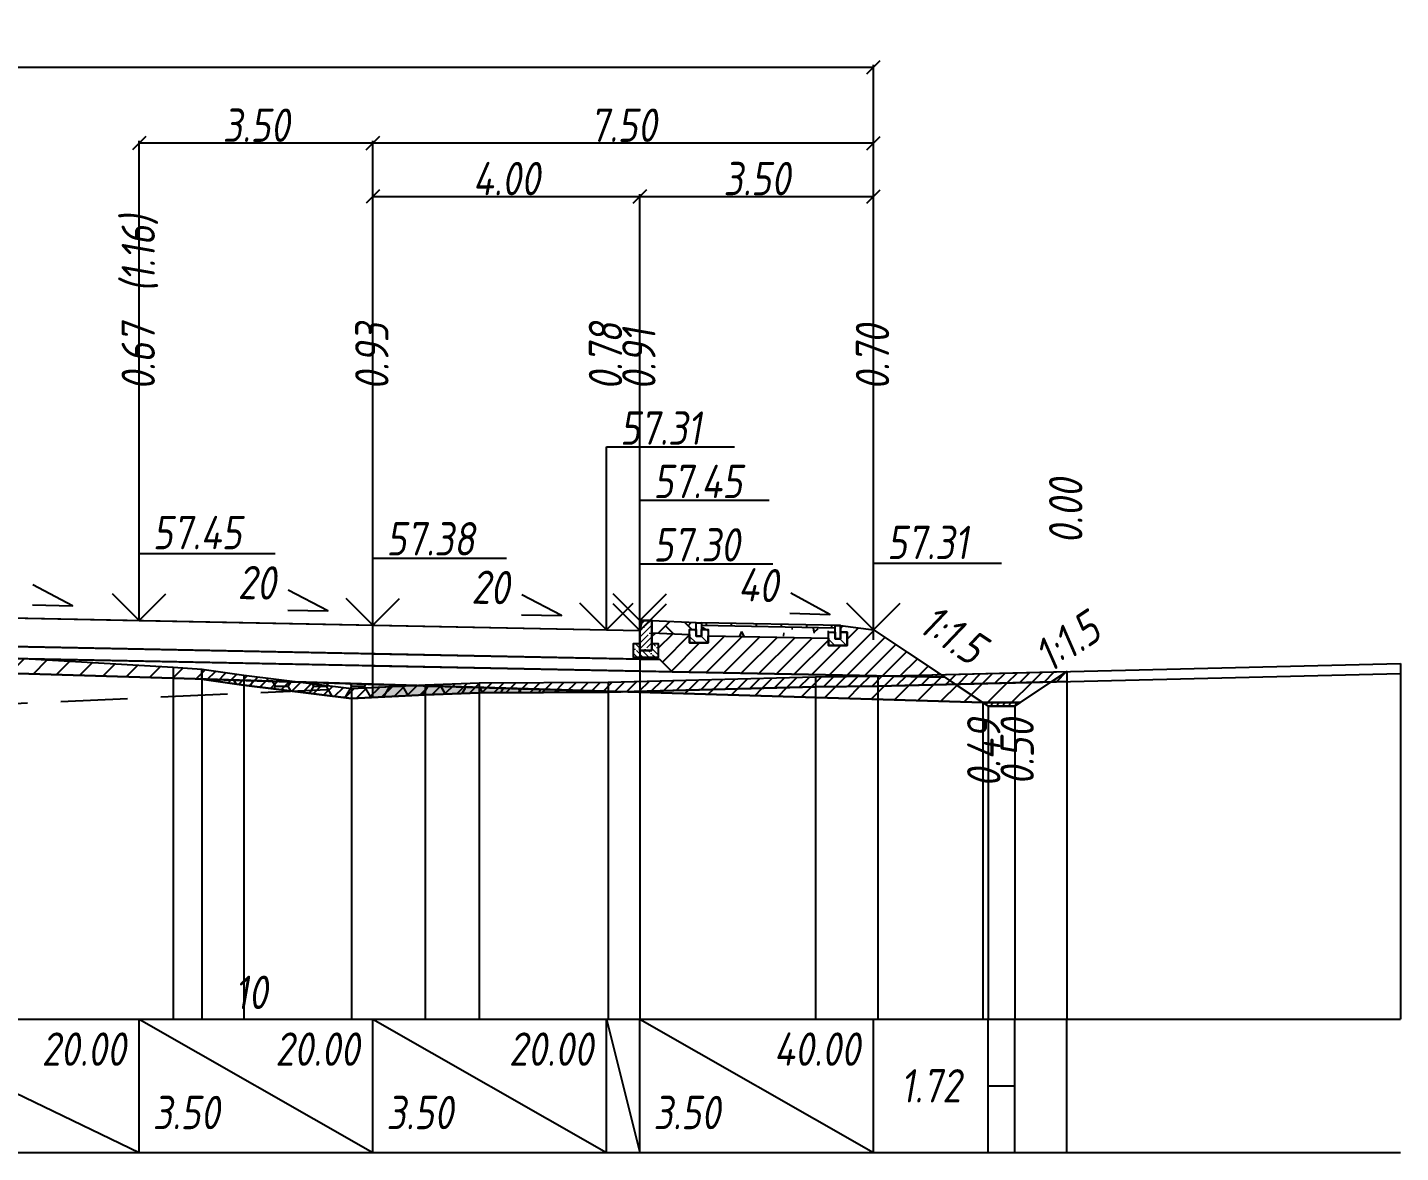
# Model space of a CAD drawing. Extents: x -717 to 1451, y -133302 to 233.
# Drawn here: x 205.7 to 308.6, y -71194 to -71109.7 of the extents above; entities that cross this region are included whole.
import ezdxf
from ezdxf.enums import TextEntityAlignment as Align

# ---------------------------------------------------------------- set-up
doc = ezdxf.new("R2010")
doc.units = 0
doc.linetypes.add('штриховая', pattern=[0.75, 0.5, -0.25])
for name, color, linetype in [('Интерполированный поперечник', 2, 'Continuous'), ('КОД_399', 252, 'Continuous'), ('Код_514', 1, 'Continuous'), ('Контур_0', 7, 'Continuous'), ('Контур_2660', 7, 'Continuous'), ('Контур_2665', 7, 'Continuous'), ('Контур_400', 7, 'Continuous'), ('Контур_508', 7, 'Continuous'), ('Контур_512', 7, 'Continuous'), ('Контур_513', 7, 'Continuous'), ('Красный поперечник', 1, 'Continuous'), ('Объём_2501', 7, 'Continuous'), ('Объём_2650', 7, 'Continuous'), ('Объём_2660', 7, 'Continuous'), ('Объём_2661', 7, 'Continuous'), ('Объём_2662', 7, 'Continuous'), ('Объём_2663', 7, 'Continuous'), ('Объём_2664', 7, 'Continuous'), ('Объём_2665', 7, 'Continuous'), ('Объём_2666', 7, 'Continuous'), ('Объём_2667', 7, 'Continuous'), ('Объём_2668', 7, 'Continuous'), ('Объём_2669', 7, 'Continuous'), ('Объём_2675', 7, 'Continuous'), ('Откосы', 7, 'Continuous'), ('Отметки покрытия', 7, 'Continuous'), ('Рабочие отметки', 7, 'Continuous'), ('Рабочие отметки доп.', 7, 'Continuous'), ('Слои выравнивания', 7, 'Continuous'), ('Таблица', 7, 'Continuous'), ('Уклоны проезжей части', 7, 'Continuous'), ('Черный поперечник', 3, 'Continuous')]:
    doc.layers.add(name, color=color, linetype=linetype)
for name, color, linetype, true_color in [('Контур_2540', 2, 'Continuous', 0xffff00), ('Контур_2562', 3, 'Continuous', 0x00ff00), ('Контур_2570', 7, 'Continuous', 0x80ff00), ('Контур_2736', 4, 'Continuous', 0x00ffff), ('Контур_2737', 4, 'Continuous', 0x00ffff), ('Контур_2738', 4, 'Continuous', 0x00ffff), ('Контур_2739', 4, 'Continuous', 0x00ffff), ('Контур_2741', 4, 'Continuous', 0x00ffff), ('Контур_2742', 4, 'Continuous', 0x00ffff), ('Контур_2743', 4, 'Continuous', 0x00ffff), ('Контур_2744', 7, 'Continuous', 0xa4ffff), ('Контур_2745', 7, 'Continuous', 0xa4ffff), ('Контур_2747', 4, 'Continuous', 0x00ffff), ('Контур_2748', 4, 'Continuous', 0x00ffff), ('Контур_2749', 4, 'Continuous', 0x00ffff), ('Контур_2750', 4, 'Continuous', 0x00ffff), ('Контур_2751', 4, 'Continuous', 0x00ffff), ('Контур_2752', 4, 'Continuous', 0x00ffff), ('Контур_402', 7, 'Continuous', 0xff6464), ('Контур_703', 4, 'Continuous', 0x00ffff), ('Контур_705', 4, 'Continuous', 0x00ffff), ('Контур_707', 4, 'Continuous', 0x00ffff), ('Контур_720', 131, 'Continuous', 0xaaffff), ('Объём_2500', 7, 'Continuous', 0xc0c0c0), ('Объём_2520', 7, 'Continuous', 0x80ffff), ('Объём_2540', 2, 'Continuous', 0xffff00), ('Объём_2562', 3, 'Continuous', 0x00ff00), ('Объём_2563', 7, 'Continuous', 0xff8000), ('Объём_2570', 7, 'Continuous', 0x80ff00), ('Объём_2600', 7, 'Continuous', 0x808000), ('Объём_2620', 2, 'Continuous', 0xffff00), ('Объём_2746', 2, 'Continuous', 0xffff00)]:
    doc.layers.add(name, color=color, linetype=linetype, true_color=true_color)
doc.styles.get("Standard").update_dxf_attribs({"font": 'txt', "height": 2.5})
doc.styles.add('М', font='romand.shx', dxfattribs={"width": 0.8, "oblique": 10, "height": 2.5})
doc.dimstyles.get("Standard").update_dxf_attribs({"dimtxt": 0.18, "dimasz": 0.18, "dimexe": 0.18, "dimexo": 0.0625, "dimgap": 0.09, "dimtad": 0, "dimtih": 1, "dimtoh": 1, "dimdec": 4, "dimzin": 0, "dimdsep": 46, "dimtxsty": 'Standard', "dimcen": 0.09, "dimadec": 0, "dimazin": 0, "dimtfac": 1, "dimtdec": 4, "dimtofl": 0, "dimtmove": 0, "dimatfit": 3, "dimfxl": 1, "dimtolj": 1, "dimtzin": 0, "dimarcsym": 0})

# ---------------------------------------------------------------- blocks, each defined once
blk = doc.blocks.new('_Oblique')
at = {"color": 0, "linetype": 'ByBlock', "lineweight": -2}
blk.add_line((-0.5, -0.5), (0.5, 0.5), dxfattribs=at)
blk = doc.blocks.new('*D3418')
at = {"color": 0, "lineweight": -2, "transparency": 16777216}
for p, q in [((251.61, -71154.88), (251.61, -71122.19)), ((251.61, -71122.37), (269.11, -71122.37)), ((269.11, -71154.83), (269.11, -71122.19))]:
    blk.add_line(p, q, dxfattribs=at)
at = {"layer": 'Defpoints', "color": 0, "transparency": 16777216}
for p in [(269.11, -71122.37), (251.61, -71154.94), (269.11, -71154.89)]:
    blk.add_point(p, dxfattribs=at)
at = {"color": 0, "lineweight": -2, "transparency": 16777216, "rotation": 180}
blk.add_blockref('_Oblique', (251.61, -71122.37), dxfattribs=at)
at = {"color": 0, "lineweight": -2, "transparency": 16777216}
blk.add_blockref('_Oblique', (269.11, -71122.37), dxfattribs=at)
at = {"color": 0, "transparency": 16777216, "insert": (260.36, -71121.03), "char_height": 2.5, "width": 9.5833, "attachment_point": 5, "style": 'М'}
blk.add_mtext('\\A1;3.50', dxfattribs=at)
blk = doc.blocks.new('*D3420')
at = {"color": 0, "lineweight": -2, "transparency": 16777216}
for p, q in [((231.61, -71154.48), (231.61, -71122.19)), ((231.61, -71122.37), (251.61, -71122.37)), ((251.61, -71154.88), (251.61, -71122.19))]:
    blk.add_line(p, q, dxfattribs=at)
at = {"layer": 'Defpoints', "color": 0, "transparency": 16777216}
for p in [(251.61, -71122.37), (231.61, -71154.54), (251.61, -71154.94)]:
    blk.add_point(p, dxfattribs=at)
at = {"color": 0, "lineweight": -2, "transparency": 16777216, "rotation": 180}
blk.add_blockref('_Oblique', (231.61, -71122.37), dxfattribs=at)
at = {"color": 0, "lineweight": -2, "transparency": 16777216}
blk.add_blockref('_Oblique', (251.61, -71122.37), dxfattribs=at)
at = {"color": 0, "transparency": 16777216, "insert": (241.61, -71121.03), "char_height": 2.5, "width": 9.1667, "attachment_point": 5, "style": 'М'}
blk.add_mtext('\\A1;4.00', dxfattribs=at)
blk = doc.blocks.new('*D3422')
at = {"color": 0, "lineweight": -2, "transparency": 16777216}
for p, q in [((214.11, -71154.13), (214.11, -71118.19)), ((231.61, -71118.37), (214.11, -71118.37)), ((231.61, -71154.48), (231.61, -71118.19))]:
    blk.add_line(p, q, dxfattribs=at)
at = {"layer": 'Defpoints', "color": 0, "transparency": 16777216}
for p in [(214.11, -71118.37), (214.11, -71154.19), (231.61, -71154.54)]:
    blk.add_point(p, dxfattribs=at)
at = {"color": 0, "lineweight": -2, "transparency": 16777216, "rotation": 180}
blk.add_blockref('_Oblique', (214.11, -71118.37), dxfattribs=at)
at = {"color": 0, "lineweight": -2, "transparency": 16777216}
blk.add_blockref('_Oblique', (231.61, -71118.37), dxfattribs=at)
at = {"color": 0, "transparency": 16777216, "insert": (222.86, -71117.03), "char_height": 2.5, "width": 9.5833, "attachment_point": 5, "style": 'М'}
blk.add_mtext('\\A1;3.50', dxfattribs=at)
blk = doc.blocks.new('*D3423')
at = {"color": 0, "lineweight": -2, "transparency": 16777216}
for p, q in [((231.61, -71154.48), (231.61, -71118.19)), ((269.11, -71118.37), (231.61, -71118.37)), ((269.11, -71155.58), (269.11, -71118.19))]:
    blk.add_line(p, q, dxfattribs=at)
at = {"layer": 'Defpoints', "color": 0, "transparency": 16777216}
for p in [(231.61, -71118.37), (231.61, -71154.54), (269.11, -71155.64)]:
    blk.add_point(p, dxfattribs=at)
at = {"color": 0, "lineweight": -2, "transparency": 16777216, "rotation": 180}
blk.add_blockref('_Oblique', (231.61, -71118.37), dxfattribs=at)
at = {"color": 0, "lineweight": -2, "transparency": 16777216}
blk.add_blockref('_Oblique', (269.11, -71118.37), dxfattribs=at)
at = {"color": 0, "transparency": 16777216, "insert": (250.36, -71117.03), "char_height": 2.5, "width": 9.5833, "attachment_point": 5, "style": 'М'}
blk.add_mtext('\\A1;7.50', dxfattribs=at)
blk = doc.blocks.new('*D3425')
at = {"color": 0, "lineweight": -2, "transparency": 16777216}
for p, q in [((117.61, -71155.58), (117.61, -71112.51)), ((117.61, -71112.69), (269.11, -71112.69)), ((269.11, -71155.58), (269.11, -71112.51))]:
    blk.add_line(p, q, dxfattribs=at)
at = {"layer": 'Defpoints', "color": 0, "transparency": 16777216}
for p in [(269.11, -71112.69), (117.61, -71155.64), (269.11, -71155.64)]:
    blk.add_point(p, dxfattribs=at)
at = {"color": 0, "lineweight": -2, "transparency": 16777216, "rotation": 180}
blk.add_blockref('_Oblique', (117.61, -71112.69), dxfattribs=at)
at = {"color": 0, "lineweight": -2, "transparency": 16777216}
blk.add_blockref('_Oblique', (269.11, -71112.69), dxfattribs=at)
at = {"color": 0, "transparency": 16777216, "insert": (193.36, -71111.35), "char_height": 2.5, "width": 11.6667, "attachment_point": 5, "style": 'М'}
blk.add_mtext('\\A1;30.30', dxfattribs=at)
blk = doc.blocks.new('БР100.30.18')
at = {"linetype": 'Continuous', "lineweight": 13}
h = blk.add_hatch(dxfattribs=at)
h.set_pattern_fill('ANSI35', scale=5)
h.set_pattern_definition([(45, (-1504.996, -4799.2297), (-0.88388348, 0.88388348), []), (45, (-1504.1121, -4799.2297), (-0.88388348, 0.88388348), [1.5625, -0.3125, 0, -0.3125])])
h.paths.add_polyline_path([(0.3, 3.47), (1.8, 3.47), (1.8, -1.03), (0, -1.03), (0, 1.97)])
h = blk.add_hatch(dxfattribs=at)
h.set_pattern_fill('ANSI35', scale=5, angle=90)
h.set_pattern_definition([(135, (-1504.996, -4800.7297), (-0.88388348, -0.88388348), []), (135, (-1504.996, -4799.8458), (-0.88388348, -0.88388348), [1.5625, -0.3125, 0, -0.3125])])
h.paths.add_polyline_path([(-1, -0.03), (0, -0.03), (0, -1.03), (1.8, -1.03), (1.8, -0.03), (2.8, -0.03), (2.8, -2.03), (-1, -2.03)])
at = {"color": 7, "lineweight": 30}
blk.add_lwpolyline([(1.8, -1.03), (0, -1.03), (0, 1.97), (0.3, 3.47), (1.8, 3.47)], close=True, dxfattribs=at)
at = {"linetype": 'Continuous'}
blk.add_lwpolyline([(0, -0.03), (-1, -0.03), (-1, -2.03), (2.8, -2.03), (2.8, -0.03), (1.8, -0.03)], dxfattribs=at)

msp = doc.modelspace()

# ---------------------------------------------------------------- hatches: boundary and pattern name
at = {"linetype": 'Continuous'}
h = msp.add_hatch(dxfattribs=at)
h.set_pattern_fill('AR-HBONE', color=253, scale=0.3)
h.set_pattern_definition([(45, (-43.465, -76960.1644), (0, 1.69705627), [3.6, -1.2]), (135, (-42.6165, -76959.3159), (1e-16, 1.69705627), [3.6, -1.2])])
h.paths.add_polyline_path([(256.228, -71154.315), (256.228, -71155.315), (256.228, -71155.315)])
h.paths.add_polyline_path([(252.507, -71154.166), (255.828, -71154.315), (255.828, -71154.815), (255.328, -71154.815), (255.328, -71155.193), (252.507, -71155.067)])
at = {"linetype": 'Continuous', "lineweight": 13}
h = msp.add_hatch(dxfattribs=at)
h.set_pattern_fill('ANSI35', scale=5, angle=90)
h.set_pattern_definition([(135, (-1611.8558, -5426.6869), (-0.883883476, -0.883883476), []), (135, (-1611.8558, -5425.803), (-0.883883476, -0.883883476), [1.5625, -0.3125, 0, -0.3125])])
h.paths.add_polyline_path([(255.328, -71154.815), (255.828, -71154.815), (255.828, -71155.315), (256.228, -71155.315), (256.228, -71154.815), (256.728, -71154.815), (256.728, -71155.815), (255.328, -71155.815)])
at = {"linetype": 'Continuous'}
h = msp.add_hatch(dxfattribs=at)
h.set_pattern_fill('ANSI31', color=256, scale=15, angle=45, style=0)
h.set_pattern_definition([(90, (-1655.9013, -76107.9459), (-1.875, 3e-16), [])])
h.paths.add_polyline_path([(266.223, -71154.521), (256.228, -71154.315), (256.228, -71154.515), (266.223, -71154.713)])
at = {"linetype": 'Continuous', "lineweight": 13}
h = msp.add_hatch(dxfattribs=at)
h.set_pattern_fill('ANSI35', scale=5, angle=90)
h.set_pattern_definition([(135, (-1601.4603, -5426.893), (-0.883883476, -0.883883476), []), (135, (-1601.4603, -5426.0091), (-0.883883476, -0.883883476), [1.5625, -0.3125, 0, -0.3125])])
h.paths.add_polyline_path([(265.723, -71155.021), (266.223, -71155.021), (266.223, -71155.521), (266.623, -71155.521), (266.623, -71155.021), (267.123, -71155.021), (267.123, -71156.021), (265.723, -71156.021)])
at = {"layer": 'КОД_399'}
h = msp.add_hatch(dxfattribs=at)
h.set_pattern_fill('AR-CONC', scale=0.7, angle=45, style=0)
h.set_pattern_definition([(95, (-1655.9832, -76108.035), (3.860864, 3.2396496), [0.525, -5.775]), (40, (-1655.983, -76108.035), (-4.409945, 3.036377), [0.42, -4.62]), (145.45144, (-1655.6615, -76107.765), (-0.549081, 6.2760265), [0.4461813, -4.907995]), (91.1842, (-1656.973, -76107.045), (6.101854, 4.4632964), [0.7875, -8.6625]), (141.63564, (-1656.465, -76106.673), (-0.1953, 9.447982), [0.669272, -7.361996]), (36.18416, (-1656.973, -76107.045), (-0.1953, 9.447982), [0.63, -6.93]), (66, (-1656.2307, -76106.7977), (4.947401, 0.9616773), [0.525, -5.775]), (11, (-1656.2307, -76106.7977), (-2.38496, 4.793659), [0.42, -4.62]), (116.45144, (-1655.8184, -76106.7175), (2.562441, 5.7553363), [0.4461813, -4.907995]), (82.5, (-1655.9832, -76108.0351), (-1.5875523, 1.7079287), [0, -4.564, 0, -4.69, 0, -4.6375]), (52.5, (-1655.9832, -76108.035), (-0.6501106, 3.2543661), [0, -2.674, 0, -4.459, 0, -1.7675]), (12.5, (-1657.087, -76109.139), (2.7539272, 2.5306453), [0, -1.75, 0, -5.46, 0, -7.245]), (2.5, (-1657.582, -76109.634), (2.3911299, 3.3821186), [0, -2.275, 0, -3.626, 0, -5.145])])
h.paths.add_polyline_path([(265.723, -71155.021), (266.223, -71155.021), (266.223, -71154.713), (256.228, -71154.515), (256.228, -71154.815), (256.728, -71154.815), (256.728, -71155.275), (265.723, -71155.453)])
at = {"layer": 'Объём_2563'}
h = msp.add_hatch(dxfattribs=at)
h.set_pattern_fill('ANSI31', color=256, scale=0.3)
h.paths.add_polyline_path([(117.607, -71155.58), (135.107, -71154.88), (135.107, -71157.03), (133.607, -71157.06), (132.688, -71157.978), (113.431, -71158.364)])
h.paths.add_polyline_path([(254.025, -71157.978), (253.107, -71157.06), (251.607, -71157.03), (251.607, -71156.881), (253.005, -71156.881), (253.006, -71155.881), (252.506, -71155.881), (252.507, -71155.067), (255.328, -71155.193), (255.328, -71155.815), (256.728, -71155.815), (256.728, -71155.276), (265.723, -71155.455), (265.723, -71156.021), (267.123, -71156.021), (267.123, -71155.021), (266.623, -71155.021), (266.623, -71154.521), (269.107, -71154.83), (274.442, -71158.387)])
at = {"layer": 'Объём_2570'}
h = msp.add_hatch(dxfattribs=at)
h.set_pattern_fill('ANSI31', color=256, scale=0.2)
h.paths.add_polyline_path([(131.795, -71159.447), (116.701, -71162.999), (111.495, -71164.563), (110.821, -71164.561), (105.847, -71164.734), (105, -71164.735), (105, -71163.985), (105.847, -71163.984), (110.821, -71163.811), (111.495, -71163.813), (116.701, -71162.249), (131.795, -71158.697)])
h.paths.add_polyline_path([(283.581, -71158.711), (269.416, -71159.053), (264.77, -71159.111), (249.224, -71159.498), (239.571, -71159.558), (235.516, -71159.7), (230.014, -71159.978), (221.933, -71158.975), (218.783, -71158.538), (218.783, -71157.788), (221.933, -71158.225), (230.014, -71159.228), (235.516, -71158.95), (239.571, -71158.808), (249.224, -71158.748), (264.77, -71158.361), (269.416, -71158.303), (283.581, -71157.961)])
at = {"layer": 'Объём_2600'}
h = msp.add_hatch(dxfattribs=at)
h.set_pattern_fill('ANSI31', color=6, scale=0.4)
h.paths.add_polyline_path([(134.032, -71158.475), (150.402, -71156.666), (150.402, -71159.054), (130.989, -71159.636), (131.795, -71159.447), (131.795, -71158.697)])
h.paths.add_polyline_path([(218.783, -71158.528), (193.357, -71157.765), (193.357, -71156.427), (196.85, -71156.483), (216.649, -71157.631), (218.783, -71157.788)])
h.paths.add_polyline_path([(277.286, -71160.283), (250.266, -71159.472), (264.77, -71159.111), (269.416, -71159.053), (282.414, -71158.739), (280.097, -71160.283)])
h = msp.add_hatch(dxfattribs=at)
h.set_pattern_fill('HONEY', color=5, scale=0.3)
h.paths.add_polyline_path([(116.701, -71162.999), (111.495, -71164.563), (110.821, -71164.561), (105.847, -71164.734), (105, -71164.735), (105, -71163.985), (110.605, -71160.248), (130.989, -71159.636)])
h.paths.add_polyline_path([(231.607, -71158.913), (250.266, -71159.472), (249.224, -71159.498), (239.571, -71159.558), (235.516, -71159.7), (231.607, -71159.898)])
h = msp.add_hatch(dxfattribs=at)
h.set_pattern_fill('HONEY', color=5, scale=0.3)
h.paths.add_polyline_path([(218.783, -71158.528), (250.266, -71159.472), (249.224, -71159.498), (239.571, -71159.558), (235.516, -71159.7), (230.014, -71159.978), (221.933, -71158.975), (218.783, -71158.538)])
at = {"layer": 'Объём_2620'}
h = msp.add_hatch(dxfattribs=at)
h.set_pattern_fill('ANSI31', color=2, scale=0.1)
h.paths.add_polyline_path([(277.286, -71160.283), (280.097, -71160.283), (279.692, -71160.553), (277.692, -71160.553)])

# ---------------------------------------------------------------- linework, layer by layer
for points in [[(255.828, -71154.315), (252.507, -71154.166), (252.507, -71155.067), (255.328, -71155.193), (255.328, -71154.815), (255.828, -71154.815), (255.828, -71154.315)], [(256.228, -71154.815), (256.728, -71154.815), (256.728, -71155.815), (255.328, -71155.815), (255.328, -71154.815), (255.828, -71154.815), (255.828, -71155.315), (256.228, -71155.315), (256.228, -71154.815)], [(255.828, -71154.315), (256.228, -71154.315), (256.228, -71155.315), (255.828, -71155.315), (255.828, -71154.315)], [(266.623, -71154.521), (256.228, -71154.315)], [(266.223, -71154.713), (256.228, -71154.515)], [(266.623, -71155.021), (267.123, -71155.021), (267.123, -71156.021), (265.723, -71156.021), (265.723, -71155.021), (266.223, -71155.021), (266.223, -71155.521), (266.623, -71155.521), (266.623, -71155.021)], [(266.223, -71154.521), (266.623, -71154.521), (266.623, -71155.521), (266.223, -71155.521), (266.223, -71154.521)]]:
    msp.add_lwpolyline(points)
at = {"color": 2}
msp.add_lwpolyline([(277.286, -71160.283), (280.097, -71160.283), (279.692, -71160.553), (277.692, -71160.553), (277.286, -71160.283)], dxfattribs=at)
at = {"layer": 'Интерполированный поперечник', "linetype": 'штриховая', "ltscale": 10, "flags": 128}
msp.add_lwpolyline([(110.821, -71164.561), (230.014, -71159.228)], dxfattribs=at)
at = {"layer": 'Код_514'}
for p, q in [((193.357, -71184), (214.107, -71194)), ((214.107, -71194), (214.107, -71184)), ((214.107, -71184), (231.607, -71194)), ((231.607, -71194), (231.607, -71184)), ((231.607, -71184), (249.107, -71194)), ((249.107, -71194), (249.107, -71184)), ((249.107, -71184), (251.607, -71194)), ((251.607, -71194), (251.607, -71184)), ((251.607, -71194), (251.607, -71184)), ((251.607, -71184), (269.107, -71194)), ((269.107, -71194), (269.107, -71184)), ((277.692, -71194), (277.692, -71184)), ((279.692, -71194), (279.692, -71184)), ((283.581, -71194), (283.581, -71184)), ((277.692, -71189), (279.692, -71189))]:
    msp.add_line(p, q, dxfattribs=at)
at = {"layer": 'Контур_0', "flags": 128}
for points in [[(249.107, -71156.98), (193.357, -71155.865), (193.357, -71153.715), (251.607, -71154.88), (251.607, -71157.03), (249.107, -71156.98), (249.107, -71156.98)], [(269.107, -71154.83), (274.144, -71158.188), (274.144, -71158.188), (274.144, -71158.188), (274.144, -71158.188), (274.144, -71158.188), (274.144, -71158.188), (274.144, -71158.188), (274.144, -71158.188), (274.144, -71158.188), (274.144, -71158.188), (274.144, -71158.188), (274.144, -71158.188), (274.144, -71158.188), (274.144, -71158.188), (277.692, -71160.553)], [(269.107, -71154.83), (274.144, -71158.188), (274.144, -71158.188), (274.144, -71158.188), (274.144, -71158.188), (274.144, -71158.188), (274.144, -71158.188), (274.144, -71158.188), (274.144, -71158.188), (274.144, -71158.188), (274.144, -71158.188), (274.144, -71158.188), (274.144, -71158.188), (274.144, -71158.188), (274.144, -71158.188), (277.692, -71160.553), (279.692, -71160.553), (283.581, -71157.961), (283.581, -71157.961), (283.581, -71157.961), (283.581, -71157.961), (283.581, -71157.961), (283.581, -71157.961), (283.581, -71157.961), (283.581, -71157.961), (283.581, -71157.961), (283.581, -71157.961), (283.581, -71157.961), (283.581, -71157.961), (283.581, -71157.961)], [(251.607, -71157.93), (193.357, -71156.765), (193.357, -71155.865), (253.107, -71157.06), (254.025, -71157.978), (251.607, -71157.93), (251.607, -71157.93)], [(251.607, -71157.03), (253.107, -71157.06), (254.025, -71157.978), (274.442, -71158.387)]]:
    msp.add_lwpolyline(points, dxfattribs=at)
at = {"layer": 'Контур_2540', "flags": 128}
msp.add_lwpolyline([(193.357, -71157.765), (193.357, -71156.765), (274.442, -71158.387), (277.286, -71160.283), (193.357, -71157.765), (193.357, -71157.765)], dxfattribs=at)
at = {"layer": 'Контур_2562', "flags": 128}
msp.add_lwpolyline([(269.107, -71154.83), (269.107, -71154.83), (269.107, -71154.83), (269.107, -71154.83), (269.107, -71154.83)], dxfattribs=at)
at = {"layer": 'Контур_2570', "flags": 128}
msp.add_lwpolyline([(196.85, -71156.483), (216.649, -71157.631), (218.783, -71157.788), (218.783, -71158.538), (221.933, -71158.975), (230.014, -71159.978), (235.516, -71159.7), (239.571, -71159.558), (249.224, -71159.498), (264.77, -71159.111), (269.416, -71159.053), (308.581, -71158.107)], dxfattribs=at)
at = {"layer": 'Контур_2660', "flags": 128}
msp.add_lwpolyline([(193.357, -71157.765), (277.286, -71160.283)], dxfattribs=at)
at = {"layer": 'Контур_2665', "flags": 128}
msp.add_lwpolyline([(269.107, -71154.83), (269.107, -71154.83)], dxfattribs=at)
at = {"layer": 'Контур_2736', "flags": 128}
for points in [[(269.107, -71154.83), (274.144, -71158.188)], [(274.144, -71158.188), (277.692, -71160.553)]]:
    msp.add_lwpolyline(points, dxfattribs=at)
at = {"layer": 'Контур_2737', "flags": 128}
msp.add_lwpolyline([(274.144, -71158.188), (274.144, -71158.188)], dxfattribs=at)
at = {"layer": 'Контур_2738', "flags": 128}
msp.add_lwpolyline([(274.144, -71158.188), (274.144, -71158.188)], dxfattribs=at)
at = {"layer": 'Контур_2739', "flags": 128}
msp.add_lwpolyline([(274.144, -71158.188), (274.144, -71158.188)], dxfattribs=at)
at = {"layer": 'Контур_2741', "flags": 128}
msp.add_lwpolyline([(283.581, -71157.961), (283.581, -71157.961)], dxfattribs=at)
at = {"layer": 'Контур_2742', "flags": 128}
msp.add_lwpolyline([(283.581, -71157.961), (283.581, -71157.961)], dxfattribs=at)
at = {"layer": 'Контур_2743', "flags": 128}
msp.add_lwpolyline([(283.581, -71157.961), (283.581, -71157.961)], dxfattribs=at)
at = {"layer": 'Контур_2744', "flags": 128}
msp.add_lwpolyline([(283.581, -71157.961), (283.581, -71157.961)], dxfattribs=at)
msp.add_lwpolyline([(283.581, -71157.961), (283.581, -71157.961)], dxfattribs=at)
msp.add_lwpolyline([(283.581, -71157.961), (283.581, -71157.961)], dxfattribs=at)
msp.add_lwpolyline([(283.581, -71157.961), (283.581, -71157.961)], dxfattribs=at)
msp.add_lwpolyline([(283.581, -71157.961), (283.581, -71157.961)], dxfattribs=at)
msp.add_lwpolyline([(283.581, -71157.961), (283.581, -71157.961)], dxfattribs=at)
at = {"layer": 'Контур_2745', "flags": 128}
msp.add_lwpolyline([(274.144, -71158.188), (274.144, -71158.188)], dxfattribs=at)
msp.add_lwpolyline([(274.144, -71158.188), (274.144, -71158.188)], dxfattribs=at)
msp.add_lwpolyline([(274.144, -71158.188), (274.144, -71158.188)], dxfattribs=at)
msp.add_lwpolyline([(274.144, -71158.188), (274.144, -71158.188)], dxfattribs=at)
msp.add_lwpolyline([(274.144, -71158.188), (274.144, -71158.188)], dxfattribs=at)
msp.add_lwpolyline([(274.144, -71158.188), (274.144, -71158.188)], dxfattribs=at)
at = {"layer": 'Контур_2747', "flags": 128}
msp.add_lwpolyline([(274.144, -71158.188), (274.144, -71158.188)], dxfattribs=at)
at = {"layer": 'Контур_2748', "flags": 128}
msp.add_lwpolyline([(274.144, -71158.188), (274.144, -71158.188)], dxfattribs=at)
at = {"layer": 'Контур_2749', "flags": 128}
msp.add_lwpolyline([(274.144, -71158.188), (274.144, -71158.188)], dxfattribs=at)
at = {"layer": 'Контур_2750', "flags": 128}
msp.add_lwpolyline([(283.581, -71157.961), (283.581, -71157.961)], dxfattribs=at)
at = {"layer": 'Контур_2751', "flags": 128}
msp.add_lwpolyline([(283.581, -71157.961), (283.581, -71157.961)], dxfattribs=at)
at = {"layer": 'Контур_2752', "flags": 128}
msp.add_lwpolyline([(283.581, -71157.961), (283.581, -71157.961)], dxfattribs=at)
at = {"layer": 'Контур_400', "flags": 128}
msp.add_lwpolyline([(193.357, -71153.715), (214.107, -71154.13), (231.607, -71154.48), (231.607, -71154.48), (231.607, -71154.48), (231.607, -71154.48), (249.107, -71154.83), (249.107, -71154.83), (251.607, -71154.88)], dxfattribs=at)
at = {"layer": 'Контур_402', "flags": 128}
msp.add_lwpolyline([(110.605, -71160.248), (150.402, -71159.054), (150.402, -71156.724), (178.363, -71156.165), (178.363, -71156.215), (179.697, -71156.188), (179.697, -71156.238), (181.031, -71156.212), (193.357, -71156.427), (193.357, -71157.765), (277.286, -71160.283)], dxfattribs=at)
at = {"layer": 'Контур_508', "flags": 128}
msp.add_lwpolyline([(105, -71163.985), (110.605, -71160.248), (150.402, -71159.054), (150.402, -71156.724), (178.363, -71156.165), (178.363, -71156.215), (179.697, -71156.188), (179.697, -71156.238), (181.031, -71156.212), (193.357, -71156.427), (193.357, -71157.765), (277.286, -71160.283), (277.692, -71160.553), (279.692, -71160.553), (283.581, -71157.961)], dxfattribs=at)
at = {"layer": 'Контур_512', "flags": 128}
msp.add_lwpolyline([(193.357, -71157.765), (277.286, -71160.283), (277.692, -71160.553), (279.692, -71160.553), (283.581, -71157.961)], dxfattribs=at)
at = {"layer": 'Контур_513', "flags": 128}
msp.add_lwpolyline([(105, -71163.985), (110.605, -71160.248), (150.402, -71159.054), (150.402, -71156.724), (178.363, -71156.165), (178.363, -71156.215), (179.697, -71156.188), (179.697, -71156.238), (181.031, -71156.212), (193.357, -71156.427), (193.357, -71157.765), (277.286, -71160.283), (277.692, -71160.553), (279.692, -71160.553), (283.581, -71157.961)], dxfattribs=at)
at = {"layer": 'Контур_703', "flags": 128}
msp.add_lwpolyline([(269.107, -71154.83), (274.144, -71158.188)], dxfattribs=at)
at = {"layer": 'Контур_705', "flags": 128}
msp.add_lwpolyline([(274.144, -71158.188), (274.144, -71158.188)], dxfattribs=at)
at = {"layer": 'Контур_707', "flags": 128}
msp.add_lwpolyline([(279.692, -71160.553), (283.581, -71157.961)], dxfattribs=at)
at = {"layer": 'Контур_720', "flags": 128}
msp.add_lwpolyline([(277.692, -71160.553), (279.692, -71160.553)], dxfattribs=at)
at = {"layer": 'Красный поперечник'}
for p, q in [((193.357, -71153.715), (214.107, -71154.13)), ((214.107, -71154.13), (231.607, -71154.48)), ((231.607, -71154.48), (249.107, -71154.83)), ((249.107, -71154.83), (251.607, -71154.88)), ((269.107, -71154.83), (277.692, -71160.553)), ((279.692, -71160.553), (283.581, -71157.961)), ((283.581, -71157.961), (283.581, -71184)), ((277.286, -71160.283), (277.286, -71184)), ((277.692, -71160.553), (277.692, -71184)), ((277.692, -71160.553), (279.692, -71160.553)), ((279.692, -71160.553), (279.692, -71184))]:
    msp.add_line(p, q, dxfattribs=at)
at = {"layer": 'Объём_2500', "flags": 128}
for points in [[(249.107, -71156.98), (193.357, -71155.865), (193.357, -71153.715), (251.607, -71154.88), (251.607, -71157.03), (249.107, -71156.98), (249.107, -71156.98)], [(231.607, -71154.48), (251.607, -71154.88), (251.607, -71157.03), (249.107, -71156.98), (249.107, -71156.98), (249.107, -71156.98), (231.607, -71156.63), (231.607, -71154.48)]]:
    msp.add_lwpolyline(points, dxfattribs=at)
at = {"layer": 'Объём_2501', "flags": 128}
for points in [[(193.357, -71153.715), (214.107, -71154.13), (231.607, -71154.48), (231.607, -71154.48), (231.607, -71154.48), (231.607, -71154.48), (249.107, -71154.83), (249.107, -71154.83), (251.607, -71154.88)], [(231.607, -71154.48), (249.107, -71154.83), (249.107, -71154.83), (251.607, -71154.88)]]:
    msp.add_lwpolyline(points, dxfattribs=at)
at = {"layer": 'Объём_2520', "flags": 128}
for points in [[(251.607, -71157.93), (193.357, -71156.765), (193.357, -71155.865), (253.107, -71157.06), (254.025, -71157.978), (251.607, -71157.93), (251.607, -71157.93)], [(231.607, -71156.63), (253.107, -71157.06), (254.025, -71157.978), (251.607, -71157.93), (251.607, -71157.93), (251.607, -71157.93), (231.607, -71157.53), (231.607, -71156.63)]]:
    msp.add_lwpolyline(points, dxfattribs=at)
at = {"layer": 'Объём_2540', "flags": 128}
for points in [[(193.357, -71157.765), (193.357, -71156.765), (274.442, -71158.387), (277.286, -71160.283), (193.357, -71157.765), (193.357, -71157.765)], [(231.607, -71157.53), (274.442, -71158.387), (277.286, -71160.283), (231.607, -71158.913), (231.607, -71157.53)]]:
    msp.add_lwpolyline(points, dxfattribs=at)
at = {"layer": 'Объём_2562', "flags": 128}
msp.add_lwpolyline([(269.107, -71154.83), (269.107, -71154.83), (269.107, -71154.83), (269.107, -71154.83), (269.107, -71154.83)], dxfattribs=at)
msp.add_lwpolyline([(269.107, -71154.83), (269.107, -71154.83), (269.107, -71154.83), (269.107, -71154.83), (269.107, -71154.83)], dxfattribs=at)
at = {"layer": 'Объём_2563', "flags": 128}
msp.add_lwpolyline([(254.025, -71157.978), (253.107, -71157.06), (251.607, -71157.03), (251.607, -71156.881), (253.005, -71156.881), (253.006, -71155.881), (252.506, -71155.881), (252.507, -71155.067), (255.328, -71155.193), (255.328, -71155.815), (256.728, -71155.815), (256.728, -71155.276), (265.723, -71155.455), (265.723, -71156.021), (267.123, -71156.021), (267.123, -71155.021), (266.623, -71155.021), (266.623, -71154.521), (269.107, -71154.83), (274.442, -71158.387), (254.025, -71157.978), (254.025, -71157.978)], dxfattribs=at)
at = {"layer": 'Объём_2570', "flags": 128}
for points in [[(283.581, -71158.711), (269.416, -71159.053), (264.77, -71159.111), (249.224, -71159.498), (239.571, -71159.558), (235.516, -71159.7), (230.014, -71159.978), (221.933, -71158.975), (218.783, -71158.538), (218.783, -71157.788), (221.933, -71158.225), (230.014, -71159.228), (235.516, -71158.95), (239.571, -71158.808), (249.224, -71158.748), (264.77, -71158.361), (269.416, -71158.303), (283.581, -71157.961), (283.581, -71158.711), (283.581, -71158.711)], [(231.607, -71159.148), (235.516, -71158.95), (239.571, -71158.808), (249.224, -71158.748), (264.77, -71158.361), (269.416, -71158.303), (283.581, -71157.961), (283.581, -71158.711), (283.581, -71158.711), (283.581, -71158.711), (269.416, -71159.053), (264.77, -71159.111), (249.224, -71159.498), (239.571, -71159.558), (235.516, -71159.7), (231.607, -71159.898), (231.607, -71159.148)]]:
    msp.add_lwpolyline(points, dxfattribs=at)
at = {"layer": 'Объём_2600', "flags": 128}
for points in [[(282.414, -71158.739), (283.581, -71157.961), (283.581, -71158.711), (282.414, -71158.739), (282.414, -71158.739)], [(282.414, -71158.739), (283.581, -71157.961), (283.581, -71158.711), (282.414, -71158.739), (282.414, -71158.739)], [(218.783, -71158.528), (250.266, -71159.472), (249.224, -71159.498), (239.571, -71159.558), (235.516, -71159.7), (230.014, -71159.978), (221.933, -71158.975), (218.783, -71158.538), (218.783, -71158.528), (218.783, -71158.528)], [(231.607, -71158.913), (250.266, -71159.472), (249.224, -71159.498), (239.571, -71159.558), (235.516, -71159.7), (231.607, -71159.898), (231.607, -71158.913)]]:
    msp.add_lwpolyline(points, dxfattribs=at)
at = {"layer": 'Объём_2620', "flags": 128}
msp.add_lwpolyline([(277.286, -71160.283), (280.097, -71160.283), (279.692, -71160.553), (277.692, -71160.553), (277.286, -71160.283), (277.286, -71160.283)], dxfattribs=at)
msp.add_lwpolyline([(277.286, -71160.283), (280.097, -71160.283), (279.692, -71160.553), (277.692, -71160.553), (277.286, -71160.283), (277.286, -71160.283)], dxfattribs=at)
at = {"layer": 'Объём_2650', "color": 6, "flags": 128}
for points in [[(218.783, -71158.528), (193.357, -71157.765), (193.357, -71156.427), (196.85, -71156.483), (216.649, -71157.631), (218.783, -71157.788), (218.783, -71158.528), (218.783, -71158.528)], [(277.286, -71160.283), (250.266, -71159.472), (264.77, -71159.111), (269.416, -71159.053), (282.414, -71158.739), (280.097, -71160.283), (277.286, -71160.283), (277.286, -71160.283)]]:
    msp.add_lwpolyline(points, dxfattribs=at)
at = {"layer": 'Объём_2650', "flags": 128}
msp.add_lwpolyline([(277.286, -71160.283), (250.266, -71159.472), (264.77, -71159.111), (269.416, -71159.053), (282.414, -71158.739), (280.097, -71160.283), (277.286, -71160.283), (277.286, -71160.283)], dxfattribs=at)
at = {"layer": 'Объём_2660', "flags": 128}
for points in [[(193.357, -71157.765), (277.286, -71160.283)], [(231.607, -71158.913), (277.286, -71160.283)]]:
    msp.add_lwpolyline(points, dxfattribs=at)
at = {"layer": 'Объём_2661', "flags": 128}
msp.add_lwpolyline([(269.107, -71154.83), (274.144, -71158.188), (277.286, -71160.283)], dxfattribs=at)
msp.add_lwpolyline([(269.107, -71154.83), (274.144, -71158.188), (277.286, -71160.283)], dxfattribs=at)
at = {"layer": 'Объём_2662', "flags": 128}
msp.add_lwpolyline([(280.097, -71160.283), (283.581, -71157.961)], dxfattribs=at)
msp.add_lwpolyline([(280.097, -71160.283), (283.581, -71157.961)], dxfattribs=at)
at = {"layer": 'Объём_2663', "flags": 128}
for points in [[(277.286, -71160.283), (277.692, -71160.553)], [(277.286, -71160.283), (277.692, -71160.553)], [(279.692, -71160.553), (280.097, -71160.283)], [(279.692, -71160.553), (280.097, -71160.283)]]:
    msp.add_lwpolyline(points, dxfattribs=at)
at = {"layer": 'Объём_2664', "flags": 128}
msp.add_lwpolyline([(277.692, -71160.553), (279.692, -71160.553)], dxfattribs=at)
msp.add_lwpolyline([(277.692, -71160.553), (279.692, -71160.553)], dxfattribs=at)
at = {"layer": 'Объём_2665', "flags": 128}
msp.add_lwpolyline([(269.107, -71154.83), (269.107, -71154.83)], dxfattribs=at)
msp.add_lwpolyline([(269.107, -71154.83), (269.107, -71154.83)], dxfattribs=at)
at = {"layer": 'Объём_2666', "flags": 128}
for points in [[(269.107, -71154.83), (274.144, -71158.188)], [(269.107, -71154.83), (274.144, -71158.188)], [(274.144, -71158.188), (277.286, -71160.283)], [(274.144, -71158.188), (277.286, -71160.283)]]:
    msp.add_lwpolyline(points, dxfattribs=at)
at = {"layer": 'Объём_2667', "flags": 128}
for points in [[(283.581, -71157.961), (283.581, -71157.961)], [(283.581, -71157.961), (283.581, -71157.961)], [(274.144, -71158.188), (274.144, -71158.188)], [(274.144, -71158.188), (274.144, -71158.188)]]:
    msp.add_lwpolyline(points, dxfattribs=at)
at = {"layer": 'Объём_2668', "flags": 128}
for points in [[(283.581, -71157.961), (283.581, -71157.961)], [(283.581, -71157.961), (283.581, -71157.961)], [(274.144, -71158.188), (274.144, -71158.188)], [(274.144, -71158.188), (274.144, -71158.188)]]:
    msp.add_lwpolyline(points, dxfattribs=at)
at = {"layer": 'Объём_2669', "flags": 128}
for points in [[(283.581, -71157.961), (283.581, -71157.961)], [(283.581, -71157.961), (283.581, -71157.961)], [(274.144, -71158.188), (274.144, -71158.188)], [(274.144, -71158.188), (274.144, -71158.188)]]:
    msp.add_lwpolyline(points, dxfattribs=at)
at = {"layer": 'Объём_2675', "flags": 128}
for points in [[(283.581, -71157.961), (283.581, -71157.961)], [(283.581, -71157.961), (283.581, -71157.961)], [(283.581, -71157.961), (283.581, -71157.961)], [(283.581, -71157.961), (283.581, -71157.961)], [(283.581, -71157.961), (283.581, -71157.961)], [(283.581, -71157.961), (283.581, -71157.961)], [(283.581, -71157.961), (283.581, -71157.961)], [(283.581, -71157.961), (283.581, -71157.961)], [(283.581, -71157.961), (283.581, -71157.961)], [(283.581, -71157.961), (283.581, -71157.961)], [(283.581, -71157.961), (283.581, -71157.961)], [(283.581, -71157.961), (283.581, -71157.961)], [(274.144, -71158.188), (274.144, -71158.188)], [(274.144, -71158.188), (274.144, -71158.188)], [(274.144, -71158.188), (274.144, -71158.188)], [(274.144, -71158.188), (274.144, -71158.188)], [(274.144, -71158.188), (274.144, -71158.188)], [(274.144, -71158.188), (274.144, -71158.188)], [(274.144, -71158.188), (274.144, -71158.188)], [(274.144, -71158.188), (274.144, -71158.188)], [(274.144, -71158.188), (274.144, -71158.188)], [(274.144, -71158.188), (274.144, -71158.188)], [(274.144, -71158.188), (274.144, -71158.188)], [(274.144, -71158.188), (274.144, -71158.188)]]:
    msp.add_lwpolyline(points, dxfattribs=at)
at = {"layer": 'Объём_2746', "flags": 128}
for points in [[(218.783, -71158.528), (196.85, -71157.87), (196.85, -71156.483), (216.649, -71157.631), (218.783, -71157.788), (218.783, -71158.528), (218.783, -71158.528)], [(275.23, -71158.912), (277.286, -71160.283), (250.266, -71159.472), (264.77, -71159.111), (269.416, -71159.053), (275.23, -71158.912), (275.23, -71158.912)], [(275.23, -71158.912), (277.286, -71160.283), (250.266, -71159.472), (264.77, -71159.111), (269.416, -71159.053), (275.23, -71158.912), (275.23, -71158.912)]]:
    msp.add_lwpolyline(points, dxfattribs=at)
at = {"layer": 'Откосы', "color": 1, "flags": 128}
for points in [[(206.101, -71152.97), (209.101, -71153.03), (206.131, -71151.47)], [(225.226, -71153.352), (228.226, -71153.412), (225.256, -71151.853)], [(242.726, -71153.702), (245.726, -71153.762), (242.756, -71152.203)], [(262.845, -71153.579), (265.842, -71153.699), (262.905, -71152.08)]]:
    msp.add_lwpolyline(points, dxfattribs=at)
at = {"layer": 'Отметки покрытия', "color": 1}
for p, q in [((249.107, -71154.83), (249.107, -71141.13)), ((249.107, -71141.13), (258.686, -71141.13)), ((251.607, -71154.13), (251.607, -71145.13)), ((251.607, -71145.13), (261.301, -71145.13)), ((214.107, -71154.13), (214.107, -71149.13)), ((214.107, -71149.13), (224.291, -71149.13)), ((231.607, -71154.48), (231.607, -71149.48)), ((231.607, -71149.48), (241.607, -71149.48)), ((251.607, -71154.88), (251.607, -71149.88)), ((251.607, -71149.88), (261.572, -71149.88)), ((269.107, -71154.83), (269.107, -71149.83)), ((269.107, -71149.83), (278.691, -71149.83)), ((214.107, -71154.13), (212.107, -71152.13)), ((214.107, -71154.13), (216.107, -71152.13)), ((231.607, -71154.48), (229.607, -71152.48)), ((231.607, -71154.48), (233.607, -71152.48)), ((249.107, -71154.83), (247.107, -71152.83)), ((249.107, -71154.83), (251.107, -71152.83)), ((251.607, -71154.13), (249.607, -71152.13)), ((251.607, -71154.88), (249.607, -71152.88)), ((251.607, -71154.13), (253.607, -71152.13)), ((251.607, -71154.88), (253.607, -71152.88)), ((269.107, -71154.83), (267.107, -71152.83)), ((269.107, -71154.83), (271.107, -71152.83))]:
    msp.add_line(p, q, dxfattribs=at)
at = {"layer": 'Слои выравнивания'}
msp.add_line((251.607, -71154.88), (251.607, -71184), dxfattribs=at)
at = {"layer": 'Таблица'}
for p, q in [((80, -71184), (308.581, -71184)), ((80, -71194), (308.581, -71194))]:
    msp.add_line(p, q, dxfattribs=at)
at = {"layer": 'Уклоны проезжей части', "color": 1, "flags": 128}
for points in [[(206.101, -71152.97), (209.101, -71153.03), (206.131, -71151.47)], [(225.226, -71153.352), (228.226, -71153.412), (225.256, -71151.853)], [(242.726, -71153.702), (245.726, -71153.762), (242.756, -71152.203)], [(262.845, -71153.579), (265.842, -71153.699), (262.905, -71152.08)]]:
    msp.add_lwpolyline(points, dxfattribs=at)
at = {"layer": 'Черный поперечник', "color": 7}
for p, q in [((216.649, -71157.631), (216.649, -71184)), ((218.783, -71157.788), (218.783, -71184)), ((308.581, -71157.357), (308.581, -71184)), ((221.933, -71158.225), (221.933, -71184)), ((235.516, -71158.95), (235.516, -71184)), ((239.571, -71158.808), (239.571, -71184)), ((249.224, -71158.748), (249.224, -71184)), ((264.77, -71158.361), (264.77, -71184)), ((269.416, -71158.303), (269.416, -71184)), ((230.014, -71159.228), (230.014, -71184))]:
    msp.add_line(p, q, dxfattribs=at)
at = {"layer": 'Черный поперечник', "flags": 128}
msp.add_lwpolyline([(80, -71164), (105.847, -71163.984), (110.821, -71163.811), (111.495, -71163.813), (116.701, -71162.249), (131.795, -71158.697), (134.032, -71158.475), (150.402, -71156.666), (171, -71156.155), (173.51, -71156.08), (193.357, -71156.427), (194.213, -71156.442), (196.85, -71156.483), (216.649, -71157.631), (218.783, -71157.788), (221.933, -71158.225), (230.014, -71159.228), (235.516, -71158.95), (239.571, -71158.808), (249.224, -71158.748), (264.77, -71158.361), (269.416, -71158.303), (308.581, -71157.357)], dxfattribs=at)

# ---------------------------------------------------------------- block references
at = {"lineweight": 18, "xscale": 0.5, "yscale": 0.5, "zscale": 0.5, "rotation": 359.9444632229611}
msp.add_blockref('БР100.30.18', (251.606, -71155.863), dxfattribs=at)

# ---------------------------------------------------------------- texts
at = {"layer": 'Код_514', "style": 'М', "oblique": 10, "width": 0.8}
for s, p in [('20.00', (213.107, -71185)), ('20.00', (230.607, -71185)), ('20.00', (248.107, -71185)), ('40.00', (268.107, -71185))]:
    msp.add_text(s, height=2.5, dxfattribs=at).set_placement(p, align=Align.TOP_RIGHT)
msp.add_text('1.72', height=2.5, dxfattribs=at).set_placement((273.399, -71189), align=Align.MIDDLE_CENTER)
for p in [(215.107, -71193), (232.607, -71193), (252.607, -71193)]:
    msp.add_text('3.50', height=2.5, dxfattribs=at).set_placement(p, align=Align.BOTTOM_LEFT)
at = {"layer": 'Откосы', "color": 1, "style": 'М', "oblique": 10, "width": 0.8}
for s, rotation, p in [('20', 358.85423, (222.877, -71153.305)), ('20', 358.85423, (240.377, -71153.655)), ('40', 357.70938, (260.397, -71153.481)), ('1:1.5', 326.30994, (273.954, -71156.86)), ('1:1.5', 33.69007, (284.75, -71157.373))]:
    msp.add_text(s, height=2.5, rotation=rotation, dxfattribs=at).set_placement(p, align=Align.BOTTOM_CENTER)
at = {"layer": 'Отметки покрытия', "color": 1, "style": 'М', "oblique": 10, "width": 0.8}
for s, p in [('57.31', (250.107, -71141.72)), ('57.45', (252.607, -71145.72)), ('57.45', (215.107, -71149.552)), ('57.38', (232.607, -71150.016)), ('57.30', (252.607, -71150.47)), ('57.31', (270.107, -71150.286))]:
    msp.add_text(s, height=2.5, dxfattribs=at).set_placement(p, align=Align.BOTTOM_LEFT)
at = {"layer": 'Рабочие отметки', "color": 1, "style": 'М', "oblique": 10, "width": 0.8}
for s, p in [('0.67', (214.029, -71136.88)), ('0.93', (231.529, -71136.88)), ('0.78', (249.029, -71136.88)), ('0.91', (251.529, -71136.88)), ('0.70', (269.029, -71136.88)), ('0.00', (283.503, -71148.391))]:
    msp.add_text(s, height=2.5, rotation=90, dxfattribs=at).set_placement(p, align=Align.MIDDLE_LEFT)
for s, p in [('0.49', (277.364, -71161.484)), ('0.50', (279.864, -71161.484))]:
    msp.add_text(s, height=2.5, rotation=90, dxfattribs=at).set_placement(p, align=Align.MIDDLE_RIGHT)
at = {"layer": 'Рабочие отметки доп.', "color": 1, "style": 'М', "oblique": 10, "width": 0.8}
msp.add_text('(1.16)', height=2.5, rotation=90, dxfattribs=at).set_placement((214.029, -71129.53), align=Align.MIDDLE_LEFT)
at = {"layer": 'Слои выравнивания', "style": 'М', "oblique": 10, "width": 0.8}
msp.add_text('10', height=2.5, dxfattribs=at).set_placement((222.482, -71184), align=Align.BOTTOM_CENTER)
at = {"layer": 'Уклоны проезжей части', "color": 1, "style": 'М', "oblique": 10, "width": 0.8}
for s, rotation, p in [('20', 358.85423, (222.877, -71153.305)), ('20', 358.85423, (240.377, -71153.655)), ('40', 357.70938, (260.397, -71153.481)), ('1:1.5', 326.30994, (273.954, -71156.86)), ('1:1.5', 33.69007, (284.75, -71157.373))]:
    msp.add_text(s, height=2.5, rotation=rotation, dxfattribs=at).set_placement(p, align=Align.BOTTOM_CENTER)

# ---------------------------------------------------------------- dimensions: what is measured, and where the dimension line sits
at = {"color": 5}
for base, p1, p2, picture, middle in [((269.107, -71112.686), (117.607, -71155.643), (269.107, -71155.643), '*D3425', (193.357, -71112.686)), ((251.607, -71122.371), (231.607, -71154.543), (251.607, -71154.943), '*D3420', (241.607, -71122.371)), ((269.107, -71122.371), (251.607, -71154.943), (269.107, -71154.893), '*D3418', (260.357, -71122.371))]:
    dim = msp.add_linear_dim(base=base, p1=p1, p2=p2, angle=180, dimstyle='Standard', override={"dimtxt": 2.5, "dimasz": 1, "dimtad": 1, "dimdec": 2, "dimlfac": 0.2, "dimtxsty": 'М', "dimblk1": 'Oblique', "dimblk2": 'Oblique', "dimsah": 1}, dxfattribs=at)
    dim.commit()
    dim.dimension.update_dxf_attribs({"geometry": picture, "text_midpoint": middle, "dimtype": 160})
for base, p1, p2, picture, middle in [((214.107, -71118.371), (231.607, -71154.543), (214.107, -71154.193), '*D3422', (222.857, -71118.371)), ((231.607, -71118.371), (269.107, -71155.643), (231.607, -71154.543), '*D3423', (250.357, -71118.371))]:
    dim = msp.add_linear_dim(base=base, p1=p1, p2=p2, dimstyle='Standard', override={"dimtxt": 2.5, "dimasz": 1, "dimtad": 1, "dimdec": 2, "dimlfac": 0.2, "dimtxsty": 'М', "dimblk1": 'Oblique', "dimblk2": 'Oblique', "dimsah": 1}, dxfattribs=at)
    dim.commit()
    dim.dimension.update_dxf_attribs({"geometry": picture, "text_midpoint": middle, "dimtype": 160})

doc.saveas('drawing.dxf')
